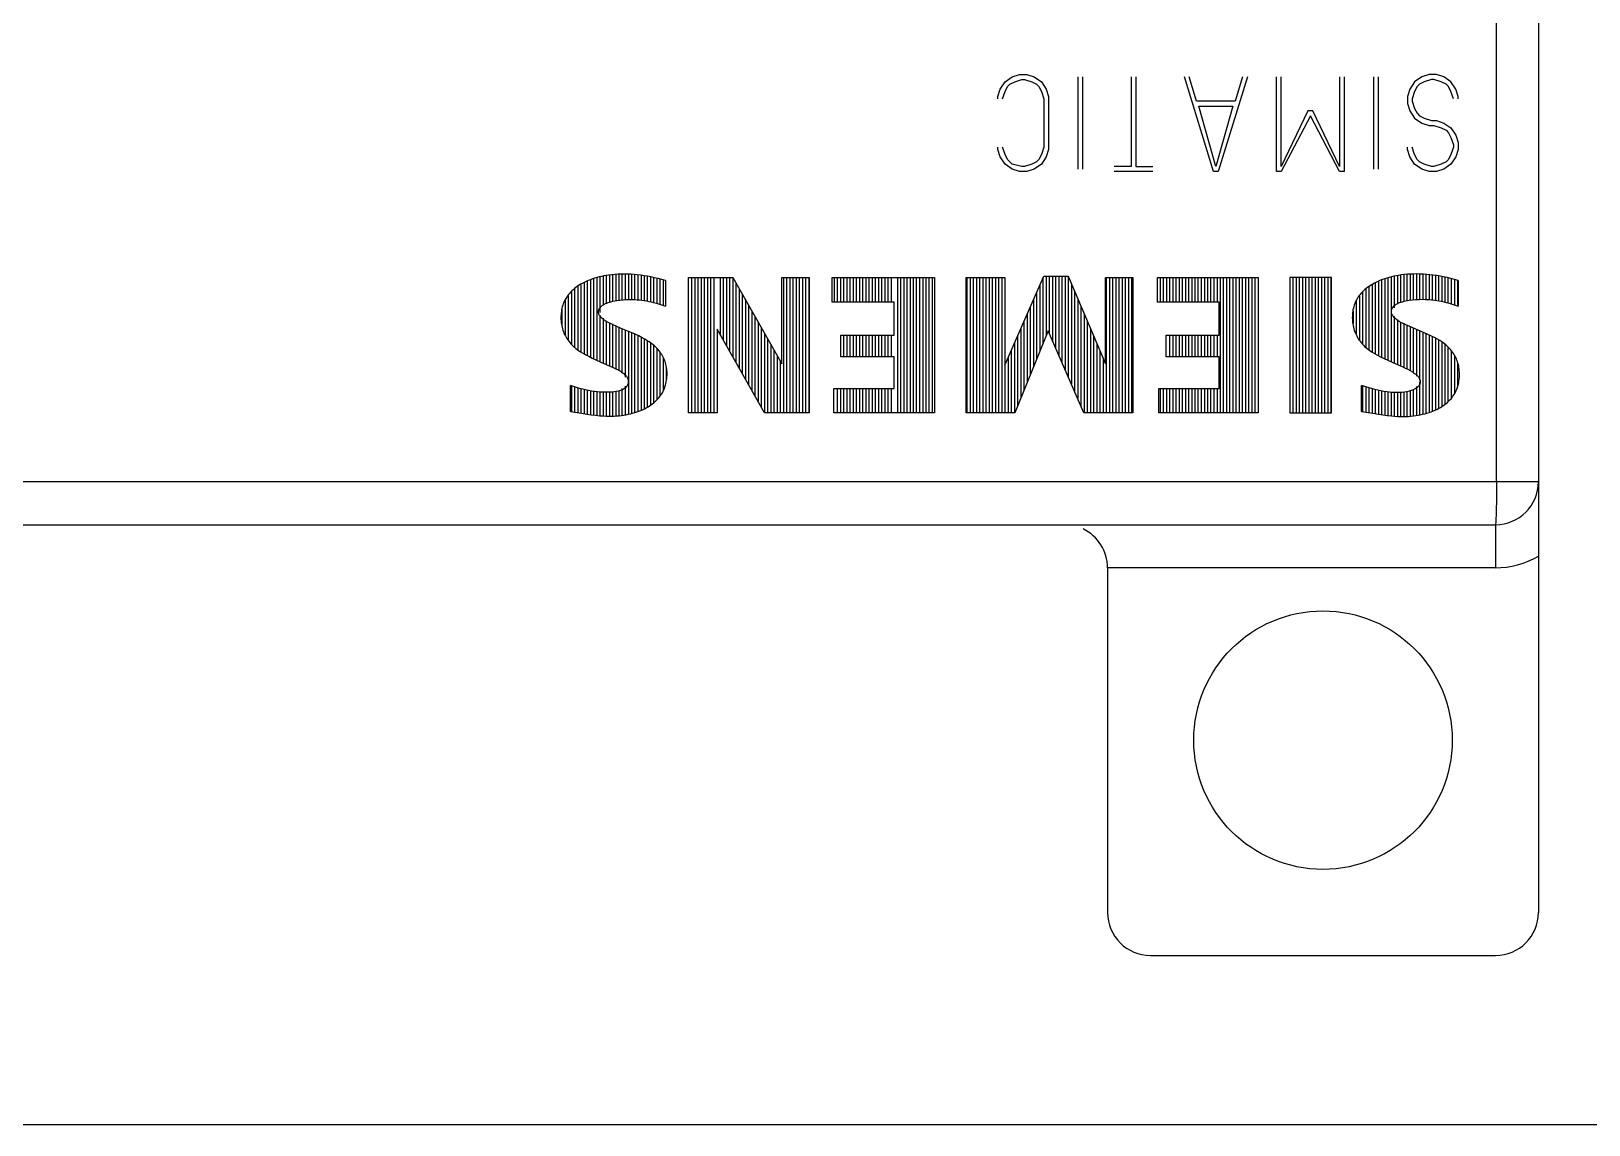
# Model space of a CAD drawing. Header units: inches. Extents: x 1238 to 1812, y 541 to 947.
# Drawn here: x 1535.56 to 1564.48, y 688.34 to 708.65 of the extents above; entities that cross this region are included whole.
import ezdxf

# ---------------------------------------------------------------- set-up
doc = ezdxf.new("R2010")
doc.units = ezdxf.units.IN
doc.header["$MEASUREMENT"] = 0
for name, color, linetype in [('0007LEVEL_1', 7, 'Continuous'), ('8_ALL_NOTES_BALLOONS_SYMBOLS_GT', 7, 'Continuous'), ('RED_2.5mm^2', 1, 'Continuous')]:
    doc.layers.add(name, color=color, linetype=linetype)

msp = doc.modelspace()

# ---------------------------------------------------------------- linework, layer by layer
at = {"color": 7, "linetype": 'Continuous'}
for p, q in [((1563.548, 778.682), (1563.548, 700.282)), ((1502.728, 699.482), (1562.748, 699.482))]:
    msp.add_line(p, q, dxfattribs=at)
msp.add_arc((1562.748, 700.282), 0.8, 270, 0, dxfattribs=at)
at = {"layer": '0007LEVEL_1', "color": 7, "linetype": 'Continuous'}
for p, q in [((1553.644, 707.706), (1553.779, 707.796)), ((1553.779, 707.796), (1553.914, 707.841)), ((1553.824, 707.706), (1553.959, 707.751)), ((1553.914, 707.841), (1554.049, 707.841)), ((1553.959, 707.751), (1554.004, 707.751)), ((1554.004, 707.751), (1554.139, 707.706)), ((1554.049, 707.841), (1554.184, 707.796)), ((1554.184, 707.796), (1554.319, 707.706)), ((1554.994, 707.796), (1554.994, 706.086)), ((1555.084, 707.796), (1555.084, 706.086)), ((1555.984, 707.796), (1555.984, 706.131)), ((1556.074, 707.796), (1556.074, 706.131)), ((1557.514, 706.041), (1556.974, 707.796)), ((1557.199, 707.346), (1557.064, 707.796)), ((1558.144, 707.796), (1557.604, 706.041)), ((1558.054, 707.796), (1557.919, 707.346)), ((1558.684, 706.041), (1558.684, 707.796)), ((1558.774, 706.131), (1558.774, 707.796)), ((1559.854, 707.796), (1559.854, 706.131)), ((1559.944, 707.796), (1559.944, 706.041)), ((1560.484, 707.796), (1560.484, 706.086)), ((1560.574, 707.796), (1560.574, 706.086)), ((1561.384, 707.796), (1561.249, 707.706)), ((1561.519, 707.841), (1561.384, 707.796)), ((1561.564, 707.751), (1561.429, 707.706)), ((1561.654, 707.841), (1561.519, 707.841)), ((1561.609, 707.751), (1561.564, 707.751)), ((1561.744, 707.706), (1561.609, 707.751)), ((1561.789, 707.796), (1561.654, 707.841)), ((1561.924, 707.706), (1561.789, 707.796)), ((1553.509, 707.436), (1553.554, 707.571)), ((1553.554, 707.571), (1553.644, 707.706)), ((1553.599, 707.391), (1553.644, 707.526)), ((1553.644, 707.526), (1553.689, 707.616)), ((1553.689, 707.616), (1553.734, 707.661)), ((1553.734, 707.661), (1553.824, 707.706)), ((1554.139, 707.706), (1554.229, 707.661)), ((1554.229, 707.661), (1554.274, 707.616)), ((1554.274, 707.616), (1554.319, 707.526)), ((1554.319, 707.706), (1554.409, 707.571)), ((1554.319, 707.526), (1554.364, 707.391)), ((1554.409, 707.571), (1554.454, 707.436)), ((1561.159, 707.571), (1561.114, 707.436)), ((1561.249, 707.706), (1561.159, 707.571)), ((1561.249, 707.526), (1561.204, 707.391)), ((1561.294, 707.616), (1561.249, 707.526)), ((1561.339, 707.661), (1561.294, 707.616)), ((1561.429, 707.706), (1561.339, 707.661)), ((1561.834, 707.661), (1561.744, 707.706)), ((1561.879, 707.616), (1561.834, 707.661)), ((1561.924, 707.526), (1561.879, 707.616)), ((1562.014, 707.571), (1561.924, 707.706)), ((1561.969, 707.391), (1561.924, 707.526)), ((1562.059, 707.436), (1562.014, 707.571)), ((1553.509, 707.391), (1553.509, 707.436)), ((1554.364, 707.391), (1554.364, 706.491)), ((1554.454, 707.436), (1554.454, 706.446)), ((1557.919, 707.346), (1557.199, 707.346)), ((1557.244, 707.256), (1557.874, 707.256)), ((1557.559, 706.131), (1557.244, 707.256)), ((1557.874, 707.256), (1557.559, 706.131)), ((1561.114, 707.436), (1561.114, 707.301)), ((1561.114, 707.301), (1561.159, 707.166)), ((1561.204, 707.391), (1561.204, 707.346)), ((1561.204, 707.346), (1561.249, 707.211)), ((1561.249, 707.211), (1561.294, 707.121)), ((1562.059, 707.391), (1562.059, 707.436)), ((1559.269, 707.166), (1558.774, 706.131)), ((1559.314, 707.076), (1558.774, 706.041)), ((1559.359, 707.166), (1559.269, 707.166)), ((1559.854, 706.041), (1559.314, 707.076)), ((1559.854, 706.131), (1559.359, 707.166)), ((1561.159, 707.166), (1561.249, 707.031)), ((1561.249, 707.031), (1561.384, 706.941)), ((1561.294, 707.121), (1561.339, 707.076)), ((1561.339, 707.076), (1561.429, 707.031)), ((1561.384, 706.941), (1561.519, 706.896)), ((1561.429, 707.031), (1561.564, 706.986)), ((1561.519, 706.896), (1561.609, 706.896)), ((1561.564, 706.986), (1561.654, 706.986)), ((1561.609, 706.896), (1561.744, 706.851)), ((1561.654, 706.986), (1561.789, 706.941)), ((1561.789, 706.941), (1561.924, 706.851)), ((1561.744, 706.851), (1561.834, 706.806)), ((1561.834, 706.806), (1561.879, 706.761)), ((1561.879, 706.761), (1561.924, 706.671)), ((1561.924, 706.851), (1562.014, 706.716)), ((1561.924, 706.671), (1561.969, 706.536)), ((1562.014, 706.716), (1562.059, 706.581)), ((1553.509, 706.446), (1553.509, 706.491)), ((1553.554, 706.311), (1553.509, 706.446)), ((1553.644, 706.176), (1553.554, 706.311)), ((1553.644, 706.356), (1553.599, 706.491)), ((1553.689, 706.266), (1553.644, 706.356)), ((1554.319, 706.356), (1554.274, 706.266)), ((1554.364, 706.491), (1554.319, 706.356)), ((1554.409, 706.311), (1554.319, 706.176)), ((1554.454, 706.446), (1554.409, 706.311)), ((1561.114, 706.446), (1561.114, 706.491)), ((1561.159, 706.311), (1561.114, 706.446)), ((1561.249, 706.176), (1561.159, 706.311)), ((1561.249, 706.356), (1561.204, 706.491)), ((1561.294, 706.266), (1561.249, 706.356)), ((1561.924, 706.356), (1561.879, 706.266)), ((1561.969, 706.491), (1561.924, 706.356)), ((1562.014, 706.311), (1561.924, 706.176)), ((1561.969, 706.536), (1561.969, 706.491)), ((1562.059, 706.446), (1562.014, 706.311)), ((1562.059, 706.581), (1562.059, 706.446)), ((1553.779, 706.086), (1553.644, 706.176)), ((1553.779, 706.176), (1553.689, 706.266)), ((1553.959, 706.131), (1553.779, 706.176)), ((1553.914, 706.041), (1553.779, 706.086)), ((1554.049, 706.041), (1553.914, 706.041)), ((1554.004, 706.131), (1553.959, 706.131)), ((1554.139, 706.176), (1554.004, 706.131)), ((1554.184, 706.086), (1554.049, 706.041)), ((1554.229, 706.221), (1554.139, 706.176)), ((1554.319, 706.176), (1554.184, 706.086)), ((1554.274, 706.266), (1554.229, 706.221)), ((1555.984, 706.131), (1555.669, 706.131)), ((1556.389, 706.041), (1555.669, 706.041)), ((1556.074, 706.131), (1556.389, 706.131)), ((1557.604, 706.041), (1557.514, 706.041)), ((1558.774, 706.041), (1558.684, 706.041)), ((1559.944, 706.041), (1559.854, 706.041)), ((1561.384, 706.086), (1561.249, 706.176)), ((1561.339, 706.221), (1561.294, 706.266)), ((1561.429, 706.176), (1561.339, 706.221)), ((1561.519, 706.041), (1561.384, 706.086)), ((1561.564, 706.131), (1561.429, 706.176)), ((1561.654, 706.041), (1561.519, 706.041)), ((1561.609, 706.131), (1561.564, 706.131)), ((1561.744, 706.176), (1561.609, 706.131)), ((1561.789, 706.086), (1561.654, 706.041)), ((1561.834, 706.221), (1561.744, 706.176)), ((1561.924, 706.176), (1561.789, 706.086)), ((1561.879, 706.266), (1561.834, 706.221)), ((1545.869, 704), (1545.831, 703.982)), ((1545.906, 704.016), (1545.869, 704)), ((1545.886, 704.002), (1545.886, 702.626)), ((1545.945, 704.031), (1545.906, 704.016)), ((1545.984, 704.045), (1545.945, 704.031)), ((1545.945, 704.027), (1545.945, 702.595)), ((1546.023, 704.058), (1545.984, 704.045)), ((1546.003, 704.051), (1546.003, 702.566)), ((1546.066, 704.071), (1546.023, 704.058)), ((1546.062, 704.067), (1546.062, 702.539)), ((1546.109, 704.082), (1546.066, 704.071)), ((1546.152, 704.092), (1546.109, 704.082)), ((1546.121, 704.081), (1546.121, 703.423)), ((1546.196, 704.101), (1546.152, 704.092)), ((1546.18, 704.095), (1546.18, 703.562)), ((1546.24, 704.109), (1546.196, 704.101)), ((1546.238, 704.108), (1546.238, 703.584)), ((1546.284, 704.115), (1546.24, 704.109)), ((1546.342, 704.123), (1546.284, 704.115)), ((1546.297, 704.114), (1546.297, 703.607)), ((1546.401, 704.128), (1546.342, 704.123)), ((1546.356, 704.121), (1546.356, 703.629)), ((1546.459, 704.132), (1546.401, 704.128)), ((1546.415, 704.127), (1546.415, 703.639)), ((1546.518, 704.134), (1546.459, 704.132)), ((1546.473, 704.132), (1546.473, 703.647)), ((1546.577, 704.135), (1546.518, 704.134)), ((1546.532, 704.132), (1546.532, 703.656)), ((1546.637, 704.134), (1546.577, 704.135)), ((1546.591, 704.132), (1546.591, 703.66)), ((1546.697, 704.132), (1546.637, 704.134)), ((1546.65, 704.133), (1546.65, 703.661)), ((1546.757, 704.128), (1546.697, 704.132)), ((1546.708, 704.13), (1546.708, 703.662)), ((1546.816, 704.122), (1546.757, 704.128)), ((1546.767, 704.124), (1546.767, 703.661)), ((1546.88, 704.115), (1546.816, 704.122)), ((1546.826, 704.119), (1546.826, 703.655)), ((1546.944, 704.106), (1546.88, 704.115)), ((1546.885, 704.114), (1546.885, 703.65)), ((1546.943, 704.104), (1546.943, 703.644)), ((1547.007, 704.095), (1546.944, 704.106)), ((1547.002, 704.094), (1547.002, 703.632)), ((1547.07, 704.083), (1547.007, 704.095)), ((1547.061, 704.083), (1547.061, 703.619)), ((1547.137, 704.069), (1547.07, 704.083)), ((1547.12, 704.073), (1547.12, 703.607)), ((1547.204, 704.053), (1547.137, 704.069)), ((1547.179, 704.058), (1547.179, 703.59)), ((1547.271, 704.036), (1547.204, 704.053)), ((1547.237, 704.043), (1547.237, 703.57)), ((1547.337, 704.018), (1547.271, 704.036)), ((1547.296, 704.028), (1547.296, 703.551)), ((1547.337, 704.018), (1547.337, 703.537)), ((1547.765, 701.56), (1547.765, 704.071)), ((1547.765, 704.071), (1548.593, 704.071)), ((1547.825, 704.071), (1547.825, 701.56)), ((1547.884, 704.071), (1547.884, 701.56)), ((1547.942, 704.071), (1547.942, 701.56)), ((1548.001, 704.071), (1548.001, 701.56)), ((1548.06, 704.071), (1548.06, 701.56)), ((1548.119, 704.071), (1548.119, 701.56)), ((1548.178, 704.071), (1548.178, 701.56)), ((1548.236, 704.071), (1548.236, 701.56)), ((1548.354, 704.071), (1548.354, 703.013)), ((1548.413, 704.071), (1548.413, 702.91)), ((1548.471, 704.071), (1548.471, 702.807)), ((1548.53, 704.071), (1548.53, 702.703)), ((1548.589, 704.071), (1548.589, 702.6)), ((1548.593, 704.071), (1549.501, 702.469)), ((1549.501, 702.469), (1549.501, 704.071)), ((1549.501, 704.071), (1550.009, 704.071)), ((1549.529, 704.071), (1549.529, 701.56)), ((1549.588, 704.071), (1549.588, 701.56)), ((1549.647, 704.071), (1549.647, 701.56)), ((1549.705, 704.071), (1549.705, 701.56)), ((1549.764, 704.071), (1549.764, 701.56)), ((1549.823, 704.071), (1549.823, 701.56)), ((1549.882, 704.071), (1549.882, 701.56)), ((1549.94, 704.071), (1549.94, 701.56)), ((1549.999, 704.071), (1549.999, 701.56)), ((1550.009, 704.071), (1550.009, 701.56)), ((1550.436, 703.617), (1550.436, 704.071)), ((1550.436, 704.071), (1552.332, 704.071)), ((1550.469, 704.071), (1550.469, 703.617)), ((1550.528, 704.071), (1550.528, 703.617)), ((1550.587, 704.071), (1550.587, 703.617)), ((1550.646, 704.071), (1550.646, 703.617)), ((1550.704, 704.071), (1550.704, 703.617)), ((1550.763, 704.071), (1550.763, 703.617)), ((1550.822, 704.071), (1550.822, 703.617)), ((1550.881, 704.071), (1550.881, 703.617)), ((1550.939, 704.071), (1550.939, 703.617)), ((1550.998, 704.071), (1550.998, 703.617)), ((1551.057, 704.071), (1551.057, 703.617)), ((1551.116, 704.071), (1551.116, 703.617)), ((1551.174, 704.071), (1551.174, 703.617)), ((1551.233, 704.071), (1551.233, 703.617)), ((1551.292, 704.071), (1551.292, 703.617)), ((1551.351, 704.071), (1551.351, 703.617)), ((1551.41, 704.071), (1551.41, 703.617)), ((1551.468, 704.071), (1551.468, 703.617)), ((1551.527, 704.071), (1551.527, 703.617)), ((1551.645, 704.071), (1551.645, 701.56)), ((1551.703, 704.071), (1551.703, 701.56)), ((1551.762, 704.071), (1551.762, 701.56)), ((1551.821, 704.071), (1551.821, 701.56)), ((1551.88, 704.071), (1551.88, 701.56)), ((1551.938, 704.071), (1551.938, 701.56)), ((1551.997, 704.071), (1551.997, 701.56)), ((1552.056, 704.071), (1552.056, 701.56)), ((1552.115, 704.071), (1552.115, 701.56)), ((1552.173, 704.071), (1552.173, 701.56)), ((1552.232, 704.071), (1552.232, 701.56)), ((1552.291, 704.071), (1552.291, 701.56)), ((1552.332, 704.071), (1552.332, 701.56)), ((1552.92, 701.56), (1552.92, 704.071)), ((1552.92, 704.071), (1553.641, 704.071)), ((1552.937, 704.071), (1552.937, 701.56)), ((1552.996, 704.071), (1552.996, 701.56)), ((1553.055, 704.071), (1553.055, 701.56)), ((1553.114, 704.071), (1553.114, 701.56)), ((1553.172, 704.071), (1553.172, 701.56)), ((1553.231, 704.071), (1553.231, 701.56)), ((1553.29, 704.071), (1553.29, 701.56)), ((1553.349, 704.071), (1553.349, 701.56)), ((1553.407, 704.071), (1553.407, 701.56)), ((1553.466, 704.071), (1553.466, 701.56)), ((1553.525, 704.071), (1553.525, 701.56)), ((1553.584, 704.071), (1553.584, 701.56)), ((1553.641, 702.442), (1554.362, 704.098)), ((1553.641, 704.071), (1553.641, 702.442)), ((1554.348, 704.064), (1554.348, 702.848)), ((1554.362, 704.098), (1554.816, 704.098)), ((1554.406, 704.098), (1554.406, 702.994)), ((1554.465, 704.098), (1554.465, 703.031)), ((1554.524, 704.098), (1554.524, 702.897)), ((1554.583, 704.098), (1554.583, 702.763)), ((1554.642, 704.098), (1554.642, 702.629)), ((1554.7, 704.098), (1554.7, 702.495)), ((1554.759, 704.098), (1554.759, 702.361)), ((1554.816, 704.098), (1555.511, 702.469)), ((1554.818, 704.095), (1554.818, 702.227)), ((1555.511, 702.469), (1555.511, 704.071)), ((1555.511, 704.071), (1556.018, 704.071)), ((1555.523, 704.071), (1555.523, 701.56)), ((1555.582, 704.071), (1555.582, 701.56)), ((1555.641, 704.071), (1555.641, 701.56)), ((1555.699, 704.071), (1555.699, 701.56)), ((1555.758, 704.071), (1555.758, 701.56)), ((1555.817, 704.071), (1555.817, 701.56)), ((1555.876, 704.071), (1555.876, 701.56)), ((1555.934, 704.071), (1555.934, 701.56)), ((1555.993, 704.071), (1555.993, 701.56)), ((1556.018, 704.071), (1556.018, 701.56)), ((1556.473, 703.617), (1556.473, 704.071)), ((1556.473, 704.071), (1558.342, 704.071)), ((1556.522, 704.071), (1556.522, 703.617)), ((1556.581, 704.071), (1556.581, 703.617)), ((1556.64, 704.071), (1556.64, 703.617)), ((1556.698, 704.071), (1556.698, 703.617)), ((1556.757, 704.071), (1556.757, 703.617)), ((1556.816, 704.071), (1556.816, 703.617)), ((1556.875, 704.071), (1556.875, 703.617)), ((1556.933, 704.071), (1556.933, 703.617)), ((1556.992, 704.071), (1556.992, 703.617)), ((1557.051, 704.071), (1557.051, 703.617)), ((1557.11, 704.071), (1557.11, 703.617)), ((1557.168, 704.071), (1557.168, 703.617)), ((1557.227, 704.071), (1557.227, 703.617)), ((1557.286, 704.071), (1557.286, 703.617)), ((1557.345, 704.071), (1557.345, 703.617)), ((1557.403, 704.071), (1557.403, 703.617)), ((1557.462, 704.071), (1557.462, 703.617)), ((1557.521, 704.071), (1557.521, 703.617)), ((1557.58, 704.071), (1557.58, 703.617)), ((1557.638, 704.071), (1557.638, 701.56)), ((1557.697, 704.071), (1557.697, 701.56)), ((1557.756, 704.071), (1557.756, 701.56)), ((1557.815, 704.071), (1557.815, 701.56)), ((1557.874, 704.071), (1557.874, 701.56)), ((1557.932, 704.071), (1557.932, 701.56)), ((1557.991, 704.071), (1557.991, 701.56)), ((1558.05, 704.071), (1558.05, 701.56)), ((1558.109, 704.071), (1558.109, 701.56)), ((1558.167, 704.071), (1558.167, 701.56)), ((1558.226, 704.071), (1558.226, 701.56)), ((1558.285, 704.071), (1558.285, 701.56)), ((1558.342, 704.071), (1558.342, 701.56)), ((1558.93, 704.071), (1558.93, 701.56)), ((1559.705, 704.071), (1558.93, 704.071)), ((1558.99, 704.071), (1558.99, 701.56)), ((1559.049, 704.071), (1559.049, 701.56)), ((1559.108, 704.071), (1559.108, 701.56)), ((1559.166, 704.071), (1559.166, 701.56)), ((1559.225, 704.071), (1559.225, 701.56)), ((1559.284, 704.071), (1559.284, 701.56)), ((1559.343, 704.071), (1559.343, 701.56)), ((1559.401, 704.071), (1559.401, 701.56)), ((1559.46, 704.071), (1559.46, 701.56)), ((1559.519, 704.071), (1559.519, 701.56)), ((1559.578, 704.071), (1559.578, 701.56)), ((1559.636, 704.071), (1559.636, 701.56)), ((1559.695, 704.071), (1559.695, 701.56)), ((1559.705, 701.56), (1559.705, 704.071)), ((1560.539, 703.987), (1560.502, 703.968)), ((1560.577, 704.004), (1560.539, 703.987)), ((1560.615, 704.02), (1560.577, 704.004)), ((1560.577, 704), (1560.577, 702.623)), ((1560.654, 704.035), (1560.615, 704.02)), ((1560.635, 704.026), (1560.635, 702.593)), ((1560.694, 704.049), (1560.654, 704.035)), ((1560.733, 704.062), (1560.694, 704.049)), ((1560.694, 704.048), (1560.694, 702.563)), ((1560.777, 704.075), (1560.733, 704.062)), ((1560.753, 704.065), (1560.753, 702.536)), ((1560.82, 704.086), (1560.777, 704.075)), ((1560.812, 704.081), (1560.812, 702.509)), ((1560.864, 704.096), (1560.82, 704.086)), ((1560.908, 704.104), (1560.864, 704.096)), ((1560.87, 704.097), (1560.87, 703.508)), ((1560.952, 704.112), (1560.908, 704.104)), ((1560.929, 704.106), (1560.929, 703.578)), ((1560.997, 704.119), (1560.952, 704.112)), ((1560.988, 704.115), (1560.988, 703.602)), ((1561.055, 704.126), (1560.997, 704.119)), ((1561.047, 704.124), (1561.047, 703.626)), ((1561.114, 704.131), (1561.055, 704.126)), ((1561.106, 704.129), (1561.106, 703.64)), ((1561.173, 704.135), (1561.114, 704.131)), ((1561.164, 704.132), (1561.164, 703.649)), ((1561.233, 704.137), (1561.173, 704.135)), ((1561.223, 704.135), (1561.223, 703.657)), ((1561.292, 704.138), (1561.233, 704.137)), ((1561.282, 704.137), (1561.282, 703.663)), ((1561.352, 704.137), (1561.292, 704.138)), ((1561.341, 704.135), (1561.341, 703.664)), ((1561.412, 704.134), (1561.352, 704.137)), ((1561.399, 704.133), (1561.399, 703.664)), ((1561.472, 704.13), (1561.412, 704.134)), ((1561.458, 704.131), (1561.458, 703.665)), ((1561.532, 704.124), (1561.472, 704.13)), ((1561.517, 704.124), (1561.517, 703.66)), ((1561.596, 704.117), (1561.532, 704.124)), ((1561.576, 704.117), (1561.576, 703.654)), ((1561.66, 704.107), (1561.596, 704.117)), ((1561.634, 704.11), (1561.634, 703.648)), ((1561.723, 704.097), (1561.66, 704.107)), ((1561.693, 704.101), (1561.693, 703.639)), ((1561.787, 704.084), (1561.723, 704.097)), ((1561.752, 704.09), (1561.752, 703.626)), ((1561.854, 704.07), (1561.787, 704.084)), ((1561.811, 704.078), (1561.811, 703.613)), ((1561.922, 704.054), (1561.854, 704.07)), ((1561.869, 704.066), (1561.869, 703.6)), ((1561.988, 704.036), (1561.922, 704.054)), ((1561.928, 704.051), (1561.928, 703.58)), ((1561.987, 704.035), (1561.987, 703.56)), ((1562.055, 704.018), (1561.988, 704.036)), ((1562.046, 704.02), (1562.046, 703.54)), ((1562.055, 704.018), (1562.055, 703.537)), ((1545.505, 703.709), (1545.49, 703.685)), ((1545.521, 703.732), (1545.505, 703.709)), ((1545.538, 703.755), (1545.521, 703.732)), ((1545.533, 703.734), (1545.533, 702.918)), ((1545.555, 703.777), (1545.538, 703.755)), ((1545.574, 703.798), (1545.555, 703.777)), ((1545.598, 703.822), (1545.574, 703.798)), ((1545.592, 703.808), (1545.592, 702.833)), ((1545.623, 703.846), (1545.598, 703.822)), ((1545.65, 703.868), (1545.623, 703.846)), ((1545.677, 703.889), (1545.65, 703.868)), ((1545.651, 703.864), (1545.651, 702.783)), ((1545.705, 703.909), (1545.677, 703.889)), ((1545.735, 703.928), (1545.705, 703.909)), ((1545.709, 703.904), (1545.709, 702.736)), ((1545.764, 703.946), (1545.735, 703.928)), ((1545.795, 703.963), (1545.764, 703.946)), ((1545.768, 703.944), (1545.768, 702.689)), ((1545.831, 703.982), (1545.795, 703.963)), ((1545.827, 703.978), (1545.827, 702.657)), ((1548.648, 703.974), (1548.648, 702.497)), ((1548.706, 703.871), (1548.706, 702.394)), ((1548.765, 703.767), (1548.765, 702.29)), ((1554.23, 703.794), (1554.23, 702.557)), ((1554.289, 703.929), (1554.289, 702.702)), ((1554.877, 703.957), (1554.877, 702.093)), ((1554.935, 703.819), (1554.935, 701.959)), ((1560.203, 703.712), (1560.188, 703.688)), ((1560.22, 703.735), (1560.203, 703.712)), ((1560.237, 703.758), (1560.22, 703.735)), ((1560.224, 703.732), (1560.224, 702.91)), ((1560.255, 703.779), (1560.237, 703.758)), ((1560.274, 703.8), (1560.255, 703.779)), ((1560.299, 703.825), (1560.274, 703.8)), ((1560.283, 703.8), (1560.283, 702.843)), ((1560.326, 703.849), (1560.299, 703.825)), ((1560.353, 703.872), (1560.326, 703.849)), ((1560.342, 703.859), (1560.342, 702.776)), ((1560.381, 703.893), (1560.353, 703.872)), ((1560.41, 703.913), (1560.381, 703.893)), ((1560.4, 703.9), (1560.4, 702.734)), ((1560.44, 703.932), (1560.41, 703.913)), ((1560.471, 703.951), (1560.44, 703.932)), ((1560.459, 703.94), (1560.459, 702.693)), ((1560.502, 703.968), (1560.471, 703.951)), ((1560.518, 703.973), (1560.518, 702.654)), ((1545.402, 703.413), (1545.4, 703.384)), ((1545.406, 703.443), (1545.402, 703.413)), ((1545.411, 703.472), (1545.406, 703.443)), ((1545.417, 703.5), (1545.411, 703.472)), ((1545.416, 703.477), (1545.416, 703.189)), ((1545.424, 703.529), (1545.417, 703.5)), ((1545.432, 703.557), (1545.424, 703.529)), ((1545.442, 703.585), (1545.432, 703.557)), ((1545.452, 703.611), (1545.442, 703.585)), ((1545.464, 703.636), (1545.452, 703.611)), ((1545.476, 703.661), (1545.464, 703.636)), ((1545.474, 703.653), (1545.474, 703.002)), ((1545.49, 703.685), (1545.476, 703.661)), ((1546.096, 703.444), (1546.097, 703.456)), ((1546.096, 703.433), (1546.096, 703.444)), ((1546.097, 703.419), (1546.096, 703.433)), ((1546.097, 703.456), (1546.1, 703.468)), ((1546.1, 703.406), (1546.097, 703.419)), ((1546.1, 703.468), (1546.104, 703.479)), ((1546.104, 703.479), (1546.109, 703.49)), ((1546.109, 703.49), (1546.115, 703.501)), ((1546.115, 703.501), (1546.121, 703.511)), ((1546.121, 703.511), (1546.132, 703.524)), ((1546.132, 703.524), (1546.143, 703.536)), ((1546.143, 703.536), (1546.156, 703.547)), ((1546.156, 703.547), (1546.169, 703.557)), ((1546.169, 703.557), (1546.184, 703.566)), ((1546.184, 703.566), (1546.198, 703.575)), ((1546.198, 703.575), (1546.223, 703.587)), ((1546.223, 703.587), (1546.249, 703.598)), ((1546.249, 703.598), (1546.274, 703.607)), ((1546.274, 703.607), (1546.301, 703.615)), ((1546.301, 703.615), (1546.327, 703.623)), ((1546.327, 703.623), (1546.363, 703.631)), ((1546.363, 703.631), (1546.399, 703.639)), ((1546.399, 703.639), (1546.436, 703.645)), ((1546.436, 703.645), (1546.494, 703.653)), ((1546.494, 703.653), (1546.553, 703.659)), ((1546.553, 703.659), (1546.616, 703.663)), ((1546.616, 703.663), (1546.679, 703.664)), ((1546.679, 703.664), (1546.724, 703.664)), ((1546.724, 703.664), (1546.768, 703.662)), ((1546.768, 703.662), (1546.812, 703.659)), ((1546.812, 703.659), (1546.856, 703.655)), ((1546.856, 703.655), (1546.9, 703.65)), ((1546.9, 703.65), (1546.944, 703.644)), ((1546.944, 703.644), (1546.988, 703.637)), ((1546.988, 703.637), (1547.032, 703.628)), ((1547.032, 703.628), (1547.076, 703.619)), ((1547.076, 703.619), (1547.119, 703.608)), ((1547.119, 703.608), (1547.175, 703.593)), ((1547.175, 703.593), (1547.23, 703.576)), ((1547.23, 703.576), (1547.284, 703.557)), ((1547.284, 703.557), (1547.337, 703.537)), ((1548.824, 703.663), (1548.824, 702.187)), ((1548.883, 703.56), (1548.883, 702.084)), ((1548.941, 703.456), (1548.941, 701.98)), ((1551.584, 703.617), (1550.436, 703.617)), ((1551.584, 703.003), (1551.584, 703.617)), ((1554.113, 703.524), (1554.113, 702.265)), ((1554.171, 703.659), (1554.171, 702.411)), ((1554.994, 703.681), (1554.994, 701.825)), ((1555.053, 703.543), (1555.053, 701.691)), ((1557.621, 703.617), (1556.473, 703.617)), ((1557.621, 703.003), (1557.621, 703.617)), ((1560.097, 703.416), (1560.094, 703.387)), ((1560.101, 703.445), (1560.097, 703.416)), ((1560.105, 703.474), (1560.101, 703.445)), ((1560.112, 703.503), (1560.105, 703.474)), ((1560.107, 703.448), (1560.107, 703.215)), ((1560.119, 703.531), (1560.112, 703.503)), ((1560.128, 703.559), (1560.119, 703.531)), ((1560.138, 703.587), (1560.128, 703.559)), ((1560.148, 703.613), (1560.138, 703.587)), ((1560.16, 703.639), (1560.148, 703.613)), ((1560.174, 703.664), (1560.16, 703.639)), ((1560.165, 703.633), (1560.165, 703.02)), ((1560.188, 703.688), (1560.174, 703.664)), ((1560.819, 703.449), (1560.82, 703.461)), ((1560.819, 703.437), (1560.819, 703.449)), ((1560.82, 703.423), (1560.819, 703.437)), ((1560.82, 703.461), (1560.823, 703.473)), ((1560.823, 703.41), (1560.82, 703.423)), ((1560.823, 703.473), (1560.827, 703.485)), ((1560.827, 703.396), (1560.823, 703.41)), ((1560.827, 703.485), (1560.832, 703.496)), ((1560.832, 703.496), (1560.838, 703.507)), ((1560.838, 703.507), (1560.844, 703.518)), ((1560.844, 703.518), (1560.854, 703.531)), ((1560.854, 703.531), (1560.866, 703.543)), ((1560.866, 703.543), (1560.879, 703.554)), ((1560.879, 703.554), (1560.892, 703.564)), ((1560.892, 703.564), (1560.906, 703.574)), ((1560.906, 703.574), (1560.921, 703.582)), ((1560.921, 703.582), (1560.945, 703.594)), ((1560.945, 703.594), (1560.97, 703.605)), ((1560.97, 703.605), (1560.996, 703.615)), ((1560.996, 703.615), (1561.022, 703.623)), ((1561.022, 703.623), (1561.049, 703.63)), ((1561.049, 703.63), (1561.082, 703.638)), ((1561.082, 703.638), (1561.116, 703.645)), ((1561.116, 703.645), (1561.151, 703.651)), ((1561.151, 703.651), (1561.208, 703.658)), ((1561.208, 703.658), (1561.266, 703.663)), ((1561.266, 703.663), (1561.331, 703.666)), ((1561.331, 703.666), (1561.395, 703.667)), ((1561.395, 703.667), (1561.451, 703.666)), ((1561.451, 703.666), (1561.506, 703.663)), ((1561.506, 703.663), (1561.561, 703.659)), ((1561.561, 703.659), (1561.617, 703.652)), ((1561.617, 703.652), (1561.661, 703.646)), ((1561.661, 703.646), (1561.705, 703.639)), ((1561.705, 703.639), (1561.749, 703.63)), ((1561.749, 703.63), (1561.793, 703.62)), ((1561.793, 703.62), (1561.837, 703.609)), ((1561.837, 703.609), (1561.892, 703.594)), ((1561.892, 703.594), (1561.947, 703.576)), ((1561.947, 703.576), (1562.001, 703.557)), ((1562.001, 703.557), (1562.055, 703.537)), ((1545.399, 703.355), (1545.398, 703.325)), ((1545.398, 703.325), (1545.399, 703.295)), ((1545.4, 703.384), (1545.399, 703.355)), ((1545.399, 703.295), (1545.401, 703.266)), ((1545.401, 703.266), (1545.403, 703.236)), ((1545.403, 703.236), (1545.407, 703.207)), ((1545.407, 703.207), (1545.412, 703.178)), ((1545.412, 703.178), (1545.419, 703.149)), ((1545.419, 703.149), (1545.426, 703.121)), ((1545.426, 703.121), (1545.435, 703.092)), ((1546.104, 703.393), (1546.1, 703.406)), ((1546.11, 703.381), (1546.104, 703.393)), ((1546.117, 703.368), (1546.11, 703.381)), ((1546.124, 703.357), (1546.117, 703.368)), ((1546.121, 703.374), (1546.121, 702.512)), ((1546.132, 703.346), (1546.124, 703.357)), ((1546.148, 703.328), (1546.132, 703.346)), ((1546.165, 703.311), (1546.148, 703.328)), ((1546.183, 703.296), (1546.165, 703.311)), ((1546.18, 703.319), (1546.18, 702.485)), ((1546.202, 703.282), (1546.183, 703.296)), ((1546.222, 703.27), (1546.202, 703.282)), ((1546.242, 703.257), (1546.222, 703.27)), ((1546.238, 703.265), (1546.238, 702.459)), ((1546.287, 703.233), (1546.242, 703.257)), ((1546.333, 703.21), (1546.287, 703.233)), ((1546.297, 703.23), (1546.297, 702.433)), ((1546.379, 703.189), (1546.333, 703.21)), ((1546.356, 703.202), (1546.356, 702.407)), ((1546.425, 703.168), (1546.379, 703.189)), ((1546.415, 703.174), (1546.415, 702.375)), ((1546.519, 703.128), (1546.425, 703.168)), ((1546.473, 703.148), (1546.473, 702.34)), ((1546.612, 703.089), (1546.519, 703.128)), ((1546.532, 703.123), (1546.532, 702.306)), ((1549, 703.352), (1549, 701.877)), ((1549.059, 703.249), (1549.059, 701.774)), ((1549.118, 703.145), (1549.118, 701.671)), ((1553.936, 703.12), (1553.936, 701.829)), ((1553.995, 703.255), (1553.995, 701.974)), ((1554.054, 703.39), (1554.054, 702.12)), ((1555.112, 703.405), (1555.112, 701.56)), ((1555.17, 703.267), (1555.17, 701.56)), ((1555.229, 703.13), (1555.229, 701.56)), ((1560.093, 703.357), (1560.092, 703.328)), ((1560.092, 703.328), (1560.093, 703.298)), ((1560.094, 703.387), (1560.093, 703.357)), ((1560.093, 703.298), (1560.094, 703.268)), ((1560.094, 703.268), (1560.097, 703.238)), ((1560.097, 703.238), (1560.101, 703.208)), ((1560.101, 703.208), (1560.106, 703.179)), ((1560.106, 703.179), (1560.112, 703.15)), ((1560.112, 703.15), (1560.12, 703.121)), ((1560.12, 703.121), (1560.128, 703.092)), ((1560.833, 703.384), (1560.827, 703.396)), ((1560.839, 703.371), (1560.833, 703.384)), ((1560.847, 703.359), (1560.839, 703.371)), ((1560.855, 703.348), (1560.847, 703.359)), ((1560.87, 703.329), (1560.855, 703.348)), ((1560.87, 703.348), (1560.87, 702.482)), ((1560.887, 703.313), (1560.87, 703.329)), ((1560.905, 703.297), (1560.887, 703.313)), ((1560.924, 703.283), (1560.905, 703.297)), ((1560.944, 703.27), (1560.924, 703.283)), ((1560.929, 703.295), (1560.929, 702.455)), ((1560.964, 703.258), (1560.944, 703.27)), ((1561.008, 703.233), (1560.964, 703.258)), ((1560.988, 703.244), (1560.988, 702.429)), ((1561.053, 703.209), (1561.008, 703.233)), ((1561.047, 703.216), (1561.047, 702.403)), ((1561.099, 703.188), (1561.053, 703.209)), ((1561.145, 703.167), (1561.099, 703.188)), ((1561.106, 703.187), (1561.106, 702.372)), ((1561.216, 703.136), (1561.145, 703.167)), ((1561.164, 703.159), (1561.164, 702.341)), ((1561.357, 703.076), (1561.216, 703.136)), ((1561.223, 703.134), (1561.223, 702.309)), ((1545.435, 703.092), (1545.444, 703.065)), ((1545.444, 703.065), (1545.455, 703.039)), ((1545.455, 703.039), (1545.467, 703.013)), ((1545.467, 703.013), (1545.48, 702.987)), ((1545.48, 702.987), (1545.494, 702.962)), ((1545.494, 702.962), (1545.51, 702.938)), ((1545.51, 702.938), (1545.526, 702.914)), ((1545.526, 702.914), (1545.543, 702.89)), ((1545.543, 702.89), (1545.562, 702.866)), ((1545.562, 702.866), (1545.582, 702.842)), ((1545.582, 702.842), (1545.603, 702.819)), ((1546.591, 703.098), (1546.591, 702.221)), ((1546.705, 703.05), (1546.612, 703.089)), ((1546.65, 703.073), (1546.65, 701.536)), ((1546.774, 703.019), (1546.705, 703.05)), ((1546.708, 703.047), (1546.708, 701.549)), ((1546.767, 703.021), (1546.767, 701.563)), ((1546.842, 702.987), (1546.774, 703.019)), ((1546.826, 702.993), (1546.826, 701.586)), ((1546.909, 702.953), (1546.842, 702.987)), ((1546.885, 702.963), (1546.885, 701.61)), ((1546.953, 702.93), (1546.909, 702.953)), ((1546.943, 702.933), (1546.943, 701.633)), ((1546.996, 702.905), (1546.953, 702.93)), ((1547.038, 702.878), (1546.996, 702.905)), ((1547.002, 702.897), (1547.002, 701.67)), ((1547.063, 702.86), (1547.038, 702.878)), ((1547.061, 702.855), (1547.061, 701.707)), ((1547.088, 702.841), (1547.063, 702.86)), ((1547.112, 702.822), (1547.088, 702.841)), ((1548.299, 703.11), (1548.299, 701.56)), ((1549.18, 701.56), (1548.299, 703.11)), ((1549.177, 703.041), (1549.177, 701.567)), ((1549.235, 702.937), (1549.235, 701.56)), ((1549.294, 702.834), (1549.294, 701.56)), ((1550.596, 702.602), (1550.596, 703.003)), ((1550.596, 703.003), (1551.584, 703.003)), ((1550.646, 703.003), (1550.646, 702.602)), ((1550.704, 703.003), (1550.704, 702.602)), ((1550.763, 703.003), (1550.763, 702.602)), ((1550.822, 703.003), (1550.822, 702.602)), ((1550.881, 703.003), (1550.881, 702.602)), ((1550.939, 703.003), (1550.939, 702.602)), ((1550.998, 703.003), (1550.998, 702.602)), ((1551.057, 703.003), (1551.057, 702.602)), ((1551.116, 703.003), (1551.116, 702.602)), ((1551.174, 703.003), (1551.174, 702.602)), ((1551.233, 703.003), (1551.233, 702.602)), ((1551.292, 703.003), (1551.292, 702.602)), ((1551.351, 703.003), (1551.351, 702.602)), ((1551.41, 703.003), (1551.41, 702.602)), ((1551.468, 703.003), (1551.468, 702.602)), ((1551.527, 703.003), (1551.527, 702.602)), ((1553.819, 702.85), (1553.819, 701.56)), ((1554.442, 703.083), (1553.828, 701.56)), ((1553.878, 702.985), (1553.878, 701.683)), ((1555.11, 701.56), (1554.442, 703.083)), ((1555.288, 702.992), (1555.288, 701.56)), ((1555.347, 702.854), (1555.347, 701.56)), ((1556.633, 702.602), (1556.633, 703.003)), ((1556.633, 703.003), (1557.621, 703.003)), ((1556.698, 703.003), (1556.698, 702.602)), ((1556.757, 703.003), (1556.757, 702.602)), ((1556.816, 703.003), (1556.816, 702.602)), ((1556.875, 703.003), (1556.875, 702.602)), ((1556.933, 703.003), (1556.933, 702.602)), ((1556.992, 703.003), (1556.992, 702.602)), ((1557.051, 703.003), (1557.051, 702.602)), ((1557.11, 703.003), (1557.11, 702.602)), ((1557.168, 703.003), (1557.168, 702.602)), ((1557.227, 703.003), (1557.227, 702.602)), ((1557.286, 703.003), (1557.286, 702.602)), ((1557.345, 703.003), (1557.345, 702.602)), ((1557.403, 703.003), (1557.403, 702.602)), ((1557.462, 703.003), (1557.462, 702.602)), ((1557.521, 703.003), (1557.521, 702.602)), ((1557.58, 703.003), (1557.58, 702.602)), ((1560.128, 703.092), (1560.138, 703.065)), ((1560.138, 703.065), (1560.149, 703.038)), ((1560.149, 703.038), (1560.161, 703.012)), ((1560.161, 703.012), (1560.174, 702.986)), ((1560.174, 702.986), (1560.189, 702.96)), ((1560.189, 702.96), (1560.204, 702.935)), ((1560.204, 702.935), (1560.22, 702.911)), ((1560.22, 702.911), (1560.237, 702.888)), ((1560.237, 702.888), (1560.257, 702.863)), ((1560.257, 702.863), (1560.277, 702.839)), ((1560.277, 702.839), (1560.299, 702.816)), ((1561.282, 703.109), (1561.282, 702.241)), ((1561.341, 703.083), (1561.341, 702.168)), ((1561.428, 703.046), (1561.357, 703.076)), ((1561.399, 703.057), (1561.399, 701.536)), ((1561.496, 703.015), (1561.428, 703.046)), ((1561.458, 703.031), (1561.458, 701.548)), ((1561.564, 702.983), (1561.496, 703.015)), ((1561.517, 703.005), (1561.517, 701.57)), ((1561.631, 702.949), (1561.564, 702.983)), ((1561.576, 702.976), (1561.576, 701.591)), ((1561.673, 702.927), (1561.631, 702.949)), ((1561.634, 702.945), (1561.634, 701.613)), ((1561.715, 702.903), (1561.673, 702.927)), ((1561.693, 702.915), (1561.693, 701.645)), ((1561.755, 702.877), (1561.715, 702.903)), ((1561.752, 702.873), (1561.752, 701.681)), ((1561.78, 702.859), (1561.755, 702.877)), ((1561.805, 702.84), (1561.78, 702.859)), ((1561.829, 702.821), (1561.805, 702.84)), ((1561.811, 702.829), (1561.811, 701.716)), ((1545.603, 702.819), (1545.626, 702.797)), ((1545.626, 702.797), (1545.649, 702.776)), ((1545.649, 702.776), (1545.672, 702.756)), ((1545.672, 702.756), (1545.697, 702.737)), ((1545.697, 702.737), (1545.722, 702.719)), ((1545.722, 702.719), (1545.763, 702.692)), ((1545.763, 702.692), (1545.805, 702.667)), ((1545.805, 702.667), (1545.848, 702.643)), ((1545.848, 702.643), (1545.914, 702.609)), ((1545.914, 702.609), (1545.981, 702.576)), ((1545.981, 702.576), (1546.048, 702.544)), ((1546.048, 702.544), (1546.14, 702.503)), ((1547.136, 702.801), (1547.112, 702.822)), ((1547.12, 702.812), (1547.12, 701.747)), ((1547.158, 702.78), (1547.136, 702.801)), ((1547.18, 702.757), (1547.158, 702.78)), ((1547.179, 702.751), (1547.179, 701.809)), ((1547.201, 702.734), (1547.18, 702.757)), ((1547.221, 702.71), (1547.201, 702.734)), ((1547.238, 702.687), (1547.221, 702.71)), ((1547.237, 702.681), (1547.237, 701.872)), ((1547.255, 702.664), (1547.238, 702.687)), ((1547.27, 702.64), (1547.255, 702.664)), ((1547.285, 702.616), (1547.27, 702.64)), ((1547.298, 702.591), (1547.285, 702.616)), ((1547.296, 702.579), (1547.296, 701.979)), ((1547.31, 702.566), (1547.298, 702.591)), ((1547.321, 702.54), (1547.31, 702.566)), ((1547.331, 702.513), (1547.321, 702.54)), ((1549.353, 702.73), (1549.353, 701.56)), ((1549.412, 702.626), (1549.412, 701.56)), ((1551.584, 702.602), (1550.596, 702.602)), ((1551.584, 702.014), (1551.584, 702.602)), ((1553.701, 702.58), (1553.701, 701.56)), ((1553.76, 702.715), (1553.76, 701.56)), ((1555.405, 702.716), (1555.405, 701.56)), ((1555.464, 702.578), (1555.464, 701.56)), ((1557.621, 702.602), (1556.633, 702.602)), ((1557.621, 702.014), (1557.621, 702.602)), ((1560.299, 702.816), (1560.321, 702.794)), ((1560.321, 702.794), (1560.345, 702.773)), ((1560.345, 702.773), (1560.369, 702.752)), ((1560.369, 702.752), (1560.393, 702.733)), ((1560.393, 702.733), (1560.419, 702.714)), ((1560.419, 702.714), (1560.461, 702.687)), ((1560.461, 702.687), (1560.504, 702.661)), ((1560.504, 702.661), (1560.549, 702.636)), ((1560.549, 702.636), (1560.616, 702.601)), ((1560.616, 702.601), (1560.684, 702.568)), ((1560.684, 702.568), (1560.752, 702.535)), ((1561.852, 702.8), (1561.829, 702.821)), ((1561.875, 702.779), (1561.852, 702.8)), ((1561.869, 702.783), (1561.869, 701.773)), ((1561.896, 702.756), (1561.875, 702.779)), ((1561.917, 702.733), (1561.896, 702.756)), ((1561.937, 702.709), (1561.917, 702.733)), ((1561.928, 702.709), (1561.928, 701.834)), ((1561.954, 702.686), (1561.937, 702.709)), ((1561.97, 702.663), (1561.954, 702.686)), ((1561.985, 702.639), (1561.97, 702.663)), ((1561.999, 702.614), (1561.985, 702.639)), ((1561.987, 702.634), (1561.987, 701.923)), ((1562.013, 702.589), (1561.999, 702.614)), ((1562.025, 702.564), (1562.013, 702.589)), ((1562.036, 702.538), (1562.025, 702.564)), ((1546.14, 702.503), (1546.323, 702.422)), ((1546.323, 702.422), (1546.37, 702.401)), ((1546.37, 702.401), (1546.415, 702.379)), ((1546.415, 702.379), (1546.46, 702.355)), ((1546.46, 702.355), (1546.504, 702.33)), ((1546.504, 702.33), (1546.525, 702.317)), ((1546.525, 702.317), (1546.544, 702.304)), ((1546.544, 702.304), (1546.563, 702.289)), ((1546.563, 702.289), (1546.581, 702.274)), ((1546.581, 702.274), (1546.598, 702.257)), ((1546.598, 702.257), (1546.613, 702.238)), ((1547.34, 702.486), (1547.331, 702.513)), ((1547.348, 702.458), (1547.34, 702.486)), ((1547.354, 702.431), (1547.348, 702.458)), ((1547.359, 702.402), (1547.354, 702.431)), ((1547.355, 702.389), (1547.355, 702.173)), ((1547.363, 702.374), (1547.359, 702.402)), ((1547.366, 702.346), (1547.363, 702.374)), ((1547.368, 702.317), (1547.366, 702.346)), ((1547.367, 702.225), (1547.369, 702.257)), ((1547.369, 702.288), (1547.368, 702.317)), ((1547.369, 702.257), (1547.369, 702.288)), ((1549.47, 702.523), (1549.47, 701.56)), ((1553.643, 702.445), (1553.643, 701.56)), ((1560.752, 702.535), (1560.844, 702.493)), ((1560.844, 702.493), (1561.029, 702.411)), ((1561.029, 702.411), (1561.075, 702.39)), ((1561.075, 702.39), (1561.121, 702.368)), ((1561.121, 702.368), (1561.166, 702.344)), ((1561.166, 702.344), (1561.21, 702.318)), ((1561.21, 702.318), (1561.23, 702.305)), ((1561.23, 702.305), (1561.25, 702.292)), ((1561.25, 702.292), (1561.269, 702.277)), ((1561.269, 702.277), (1561.287, 702.262)), ((1561.287, 702.262), (1561.304, 702.245)), ((1562.046, 702.511), (1562.036, 702.538)), ((1562.054, 702.484), (1562.046, 702.511)), ((1562.046, 702.49), (1562.046, 702.041)), ((1562.062, 702.456), (1562.054, 702.484)), ((1562.068, 702.428), (1562.062, 702.456)), ((1562.073, 702.399), (1562.068, 702.428)), ((1562.077, 702.371), (1562.073, 702.399)), ((1562.079, 702.342), (1562.077, 702.371)), ((1562.081, 702.313), (1562.079, 702.342)), ((1562.08, 702.219), (1562.082, 702.251)), ((1562.082, 702.284), (1562.081, 702.313)), ((1562.082, 702.251), (1562.082, 702.284)), ((1545.575, 701.587), (1545.575, 702.068)), ((1545.631, 702.048), (1545.575, 702.068)), ((1545.592, 702.062), (1545.592, 701.584)), ((1545.688, 702.029), (1545.631, 702.048)), ((1545.651, 702.044), (1545.651, 701.574)), ((1545.745, 702.012), (1545.688, 702.029)), ((1545.709, 702.025), (1545.709, 701.564)), ((1545.803, 701.997), (1545.745, 702.012)), ((1545.768, 702.007), (1545.768, 701.554)), ((1545.857, 701.984), (1545.803, 701.997)), ((1545.827, 701.993), (1545.827, 701.545)), ((1545.912, 701.972), (1545.857, 701.984)), ((1545.886, 701.981), (1545.886, 701.537)), ((1545.966, 701.962), (1545.912, 701.972)), ((1545.945, 701.969), (1545.945, 701.528)), ((1546.022, 701.954), (1545.966, 701.962)), ((1546.464, 701.964), (1546.426, 701.956)), ((1546.483, 701.969), (1546.464, 701.964)), ((1546.473, 701.974), (1546.473, 701.508)), ((1546.503, 701.975), (1546.483, 701.969)), ((1546.521, 701.981), (1546.503, 701.975)), ((1546.539, 701.989), (1546.521, 701.981)), ((1546.532, 702.014), (1546.532, 701.514)), ((1546.557, 701.998), (1546.539, 701.989)), ((1546.574, 702.008), (1546.557, 701.998)), ((1546.589, 702.02), (1546.574, 702.008)), ((1546.603, 702.033), (1546.589, 702.02)), ((1546.591, 702.053), (1546.591, 701.522)), ((1546.613, 702.044), (1546.603, 702.033)), ((1546.613, 702.238), (1546.621, 702.227)), ((1546.621, 702.055), (1546.613, 702.044)), ((1546.621, 702.227), (1546.629, 702.214)), ((1546.629, 702.067), (1546.621, 702.055)), ((1546.629, 702.214), (1546.635, 702.202)), ((1546.635, 702.08), (1546.629, 702.067)), ((1546.635, 702.202), (1546.641, 702.189)), ((1546.641, 702.093), (1546.635, 702.08)), ((1546.641, 702.189), (1546.645, 702.175)), ((1546.645, 702.106), (1546.641, 702.093)), ((1546.645, 702.175), (1546.648, 702.161)), ((1546.648, 702.12), (1546.645, 702.106)), ((1546.648, 702.161), (1546.649, 702.147)), ((1546.649, 702.134), (1546.648, 702.12)), ((1546.649, 702.147), (1546.649, 702.134)), ((1547.295, 701.959), (1547.308, 701.986)), ((1547.308, 701.986), (1547.32, 702.013)), ((1547.32, 702.013), (1547.33, 702.041)), ((1547.33, 702.041), (1547.34, 702.071)), ((1547.34, 702.071), (1547.348, 702.101)), ((1547.348, 702.101), (1547.355, 702.132)), ((1547.355, 702.132), (1547.36, 702.163)), ((1547.36, 702.163), (1547.364, 702.194)), ((1547.364, 702.194), (1547.367, 702.225)), ((1550.463, 701.56), (1550.463, 702.014)), ((1550.463, 702.014), (1551.584, 702.014)), ((1550.528, 702.014), (1550.528, 701.56)), ((1550.587, 702.014), (1550.587, 701.56)), ((1550.646, 702.014), (1550.646, 701.56)), ((1550.704, 702.014), (1550.704, 701.56)), ((1550.763, 702.014), (1550.763, 701.56)), ((1550.822, 702.014), (1550.822, 701.56)), ((1550.881, 702.014), (1550.881, 701.56)), ((1550.939, 702.014), (1550.939, 701.56)), ((1550.998, 702.014), (1550.998, 701.56)), ((1551.057, 702.014), (1551.057, 701.56)), ((1551.116, 702.014), (1551.116, 701.56)), ((1551.174, 702.014), (1551.174, 701.56)), ((1551.233, 702.014), (1551.233, 701.56)), ((1551.292, 702.014), (1551.292, 701.56)), ((1551.351, 702.014), (1551.351, 701.56)), ((1551.41, 702.014), (1551.41, 701.56)), ((1551.468, 702.014), (1551.468, 701.56)), ((1551.527, 702.014), (1551.527, 701.56)), ((1556.499, 701.56), (1556.499, 702.014)), ((1556.499, 702.014), (1557.621, 702.014)), ((1556.522, 702.014), (1556.522, 701.56)), ((1556.581, 702.014), (1556.581, 701.56)), ((1556.64, 702.014), (1556.64, 701.56)), ((1556.698, 702.014), (1556.698, 701.56)), ((1556.757, 702.014), (1556.757, 701.56)), ((1556.816, 702.014), (1556.816, 701.56)), ((1556.875, 702.014), (1556.875, 701.56)), ((1556.933, 702.014), (1556.933, 701.56)), ((1556.992, 702.014), (1556.992, 701.56)), ((1557.051, 702.014), (1557.051, 701.56)), ((1557.11, 702.014), (1557.11, 701.56)), ((1557.168, 702.014), (1557.168, 701.56)), ((1557.227, 702.014), (1557.227, 701.56)), ((1557.286, 702.014), (1557.286, 701.56)), ((1557.345, 702.014), (1557.345, 701.56)), ((1557.403, 702.014), (1557.403, 701.56)), ((1557.462, 702.014), (1557.462, 701.56)), ((1557.521, 702.014), (1557.521, 701.56)), ((1557.58, 702.014), (1557.58, 701.56)), ((1560.265, 701.587), (1560.265, 702.068)), ((1560.326, 702.048), (1560.265, 702.068)), ((1560.283, 702.062), (1560.283, 701.584)), ((1560.387, 702.028), (1560.326, 702.048)), ((1560.342, 702.044), (1560.342, 701.574)), ((1560.448, 702.01), (1560.387, 702.028)), ((1560.4, 702.026), (1560.4, 701.563)), ((1560.509, 701.994), (1560.448, 702.01)), ((1560.459, 702.007), (1560.459, 701.553)), ((1560.564, 701.981), (1560.509, 701.994)), ((1560.518, 701.994), (1560.518, 701.543)), ((1560.619, 701.969), (1560.564, 701.981)), ((1560.577, 701.98), (1560.577, 701.534)), ((1560.675, 701.958), (1560.619, 701.969)), ((1560.635, 701.966), (1560.635, 701.525)), ((1561.145, 701.962), (1561.103, 701.952)), ((1561.185, 701.975), (1561.145, 701.962)), ((1561.164, 701.975), (1561.164, 701.5)), ((1561.21, 701.983), (1561.185, 701.975)), ((1561.234, 701.993), (1561.21, 701.983)), ((1561.223, 701.992), (1561.223, 701.505)), ((1561.257, 702.004), (1561.234, 701.993)), ((1561.28, 702.018), (1561.257, 702.004)), ((1561.293, 702.026), (1561.28, 702.018)), ((1561.282, 702.05), (1561.282, 701.512)), ((1561.305, 702.036), (1561.293, 702.026)), ((1561.304, 702.245), (1561.319, 702.226)), ((1561.317, 702.047), (1561.305, 702.036)), ((1561.327, 702.058), (1561.317, 702.047)), ((1561.319, 702.226), (1561.327, 702.214)), ((1561.327, 702.214), (1561.335, 702.202)), ((1561.336, 702.071), (1561.327, 702.058)), ((1561.335, 702.202), (1561.342, 702.189)), ((1561.343, 702.083), (1561.336, 702.071)), ((1561.341, 702.133), (1561.341, 701.524)), ((1561.342, 702.189), (1561.347, 702.176)), ((1561.348, 702.095), (1561.343, 702.083)), ((1561.347, 702.176), (1561.352, 702.162)), ((1561.352, 702.108), (1561.348, 702.095)), ((1561.352, 702.162), (1561.354, 702.149)), ((1561.355, 702.121), (1561.352, 702.108)), ((1561.354, 702.149), (1561.355, 702.135)), ((1561.355, 702.135), (1561.355, 702.121)), ((1562.007, 701.946), (1562.02, 701.974)), ((1562.02, 701.974), (1562.032, 702.001)), ((1562.032, 702.001), (1562.043, 702.029)), ((1562.043, 702.029), (1562.052, 702.06)), ((1562.052, 702.06), (1562.061, 702.091)), ((1562.061, 702.091), (1562.068, 702.123)), ((1562.068, 702.123), (1562.073, 702.155)), ((1562.073, 702.155), (1562.077, 702.187)), ((1562.077, 702.187), (1562.08, 702.219)), ((1546.003, 701.957), (1546.003, 701.52)), ((1546.074, 701.948), (1546.022, 701.954)), ((1546.062, 701.952), (1546.062, 701.514)), ((1546.127, 701.944), (1546.074, 701.948)), ((1546.121, 701.948), (1546.121, 701.508)), ((1546.179, 701.941), (1546.127, 701.944)), ((1546.232, 701.94), (1546.179, 701.941)), ((1546.18, 701.944), (1546.18, 701.502)), ((1546.271, 701.941), (1546.232, 701.94)), ((1546.238, 701.941), (1546.238, 701.501)), ((1546.309, 701.942), (1546.271, 701.941)), ((1546.297, 701.947), (1546.297, 701.499)), ((1546.348, 701.945), (1546.309, 701.942)), ((1546.387, 701.95), (1546.348, 701.945)), ((1546.356, 701.952), (1546.356, 701.498)), ((1546.426, 701.956), (1546.387, 701.95)), ((1546.415, 701.958), (1546.415, 701.502)), ((1546.983, 701.653), (1547.016, 701.672)), ((1547.016, 701.672), (1547.043, 701.689)), ((1547.043, 701.689), (1547.07, 701.707)), ((1547.07, 701.707), (1547.096, 701.726)), ((1547.096, 701.726), (1547.121, 701.746)), ((1547.121, 701.746), (1547.145, 701.767)), ((1547.145, 701.767), (1547.169, 701.789)), ((1547.169, 701.789), (1547.191, 701.812)), ((1547.191, 701.812), (1547.213, 701.836)), ((1547.213, 701.836), (1547.231, 701.859)), ((1547.231, 701.859), (1547.249, 701.883)), ((1547.249, 701.883), (1547.265, 701.908)), ((1547.265, 701.908), (1547.281, 701.933)), ((1547.281, 701.933), (1547.295, 701.959)), ((1560.731, 701.949), (1560.675, 701.958)), ((1560.694, 701.957), (1560.694, 701.517)), ((1560.78, 701.943), (1560.731, 701.949)), ((1560.753, 701.949), (1560.753, 701.51)), ((1560.829, 701.938), (1560.78, 701.943)), ((1560.812, 701.942), (1560.812, 701.503)), ((1560.879, 701.935), (1560.829, 701.938)), ((1560.87, 701.937), (1560.87, 701.497)), ((1560.929, 701.935), (1560.879, 701.935)), ((1560.929, 701.939), (1560.929, 701.495)), ((1560.973, 701.936), (1560.929, 701.935)), ((1561.018, 701.939), (1560.973, 701.936)), ((1560.988, 701.941), (1560.988, 701.493)), ((1561.061, 701.945), (1561.018, 701.939)), ((1561.047, 701.943), (1561.047, 701.491)), ((1561.103, 701.952), (1561.061, 701.945)), ((1561.106, 701.958), (1561.106, 701.495)), ((1561.729, 701.66), (1561.756, 701.677)), ((1561.756, 701.677), (1561.782, 701.695)), ((1561.782, 701.695), (1561.808, 701.713)), ((1561.808, 701.713), (1561.834, 701.733)), ((1561.834, 701.733), (1561.858, 701.754)), ((1561.858, 701.754), (1561.881, 701.775)), ((1561.881, 701.775), (1561.904, 701.798)), ((1561.904, 701.798), (1561.925, 701.822)), ((1561.925, 701.822), (1561.944, 701.845)), ((1561.944, 701.845), (1561.961, 701.869)), ((1561.961, 701.869), (1561.978, 701.894)), ((1561.978, 701.894), (1561.993, 701.92)), ((1561.993, 701.92), (1562.007, 701.946)), ((1545.575, 701.587), (1545.778, 701.553)), ((1545.778, 701.553), (1545.881, 701.537)), ((1545.881, 701.537), (1545.961, 701.525)), ((1545.961, 701.525), (1546.041, 701.515)), ((1546.041, 701.515), (1546.121, 701.506)), ((1546.121, 701.506), (1546.179, 701.502)), ((1546.179, 701.502), (1546.237, 701.498)), ((1546.237, 701.498), (1546.296, 701.497)), ((1546.296, 701.497), (1546.341, 701.497)), ((1546.341, 701.497), (1546.387, 701.499)), ((1546.387, 701.499), (1546.432, 701.501)), ((1546.432, 701.501), (1546.477, 701.505)), ((1546.477, 701.505), (1546.522, 701.511)), ((1546.522, 701.511), (1546.568, 701.517)), ((1546.568, 701.517), (1546.608, 701.524)), ((1546.608, 701.524), (1546.649, 701.532)), ((1546.649, 701.532), (1546.689, 701.541)), ((1546.689, 701.541), (1546.729, 701.551)), ((1546.729, 701.551), (1546.768, 701.563)), ((1546.768, 701.563), (1546.808, 701.576)), ((1546.808, 701.576), (1546.844, 701.589)), ((1546.844, 701.589), (1546.879, 701.603)), ((1546.879, 701.603), (1546.914, 701.618)), ((1546.914, 701.618), (1546.949, 701.635)), ((1546.949, 701.635), (1546.983, 701.653)), ((1548.299, 701.56), (1547.765, 701.56)), ((1550.009, 701.56), (1549.18, 701.56)), ((1552.332, 701.56), (1550.463, 701.56)), ((1553.828, 701.56), (1552.92, 701.56)), ((1556.018, 701.56), (1555.11, 701.56)), ((1558.342, 701.56), (1556.499, 701.56)), ((1558.93, 701.56), (1559.705, 701.56)), ((1560.265, 701.587), (1560.472, 701.551)), ((1560.472, 701.551), (1560.576, 701.533)), ((1560.576, 701.533), (1560.656, 701.521)), ((1560.656, 701.521), (1560.737, 701.51)), ((1560.737, 701.51), (1560.818, 701.501)), ((1560.818, 701.501), (1560.876, 701.496)), ((1560.876, 701.496), (1560.934, 701.492)), ((1560.934, 701.492), (1560.992, 701.49)), ((1560.992, 701.49), (1561.039, 701.49)), ((1561.039, 701.49), (1561.086, 701.492)), ((1561.086, 701.492), (1561.133, 701.494)), ((1561.133, 701.494), (1561.179, 701.498)), ((1561.179, 701.498), (1561.226, 701.503)), ((1561.226, 701.503), (1561.272, 701.509)), ((1561.272, 701.509), (1561.314, 701.516)), ((1561.314, 701.516), (1561.355, 701.524)), ((1561.355, 701.524), (1561.396, 701.532)), ((1561.396, 701.532), (1561.437, 701.542)), ((1561.437, 701.542), (1561.478, 701.554)), ((1561.478, 701.554), (1561.518, 701.566)), ((1561.518, 701.566), (1561.554, 701.579)), ((1561.554, 701.579), (1561.59, 701.593)), ((1561.59, 701.593), (1561.626, 701.608)), ((1561.626, 701.608), (1561.661, 701.624)), ((1561.661, 701.624), (1561.695, 701.642)), ((1561.695, 701.642), (1561.729, 701.66))]:
    msp.add_line(p, q, dxfattribs=at)
at = {"layer": '8_ALL_NOTES_BALLOONS_SYMBOLS_GT', "color": 7, "linetype": 'Continuous'}
for p, q in [((1563.548, 778.682), (1563.548, 692.282)), ((1562.769, 700.282), (1562.769, 740.527)), ((1502.728, 700.282), (1563.548, 700.282)), ((1562.769, 700.282), (1562.768, 699.974)), ((1562.768, 699.974), (1562.763, 699.714)), ((1562.763, 699.714), (1562.756, 699.541)), ((1562.756, 699.541), (1562.748, 699.482)), ((1562.748, 699.482), (1562.748, 698.682)), ((1555.548, 698.682), (1555.548, 692.282)), ((1562.748, 698.682), (1555.548, 698.682)), ((1556.348, 691.482), (1562.748, 691.482))]:
    msp.add_line(p, q, dxfattribs=at)
msp.add_circle((1559.548, 695.482), 2.4, dxfattribs=at)
for centre, radius, start, end in [((1562.748, 700.282), 0.8, 270, 0), ((1554.748, 698.682), 0.8, 0, 64.1868), ((1562.748, 700.282), 1.6, 270, 300), ((1556.348, 692.282), 0.8, 180, 270), ((1562.748, 692.282), 0.8, 270, 0)]:
    msp.add_arc(centre, radius, start, end, dxfattribs=at)
at = {"layer": 'RED_2.5mm^2'}
msp.add_line((1638.249, 688.338), (1481.908, 688.338), dxfattribs=at)

doc.saveas('drawing.dxf')
